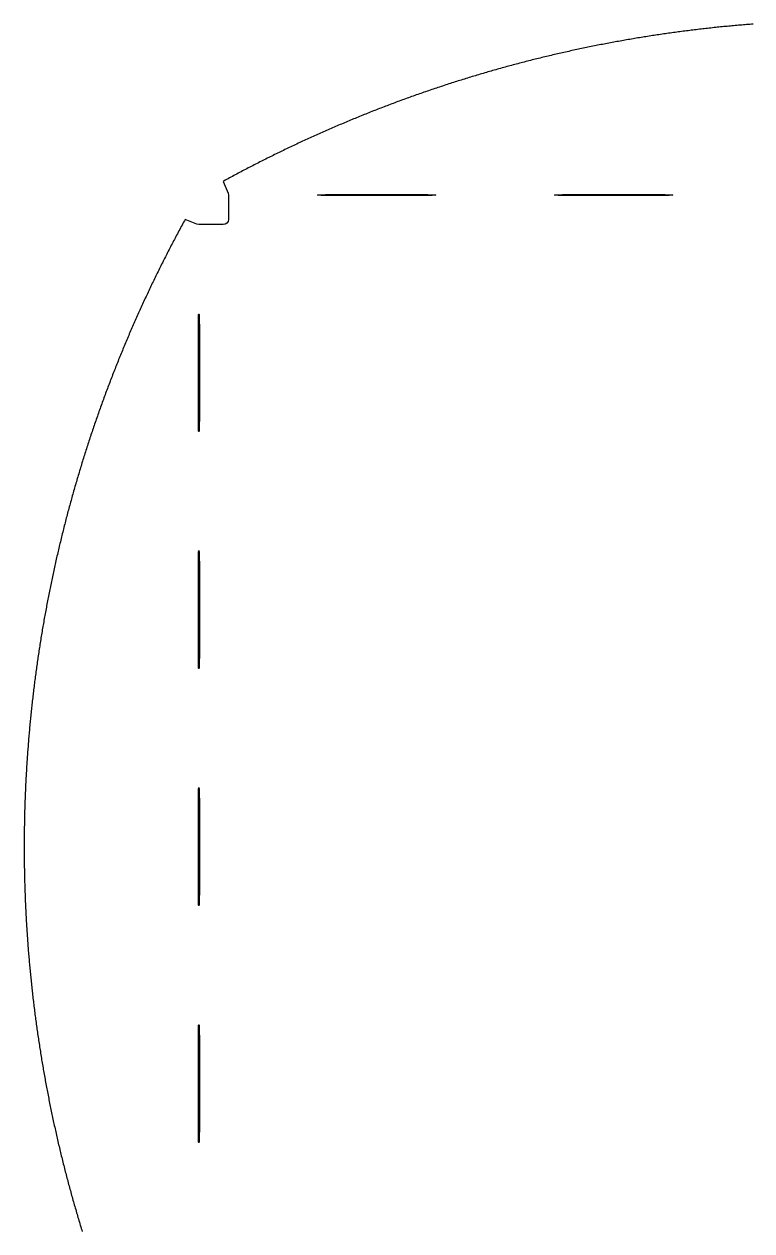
# Model space of a CAD drawing. Header units: metres. Extents: x -73 to 372, y -34 to 331.
# Drawn here: x 104.73 to 133.08, y 155.6 to 202.63 of the extents above; entities that cross this region are included whole.
import ezdxf

# ---------------------------------------------------------------- set-up
doc = ezdxf.new("R2010")
doc.units = ezdxf.units.M

msp = doc.modelspace()

# ---------------------------------------------------------------- linework, layer by layer
for points in [[(133.133, 202.633), (133.07, 202.628), (133.07, 202.628), (133.006, 202.623), (133.006, 202.623), (132.943, 202.618), (132.943, 202.618), (132.879, 202.613), (132.879, 202.613), (132.816, 202.608), (132.816, 202.608), (132.752, 202.603), (132.752, 202.603), (132.689, 202.597), (132.689, 202.597), (132.625, 202.592), (132.625, 202.592), (132.562, 202.586), (132.562, 202.586), (132.498, 202.581), (132.498, 202.581), (132.435, 202.575), (132.435, 202.575), (132.371, 202.57), (132.371, 202.57), (132.308, 202.564), (132.308, 202.564), (132.244, 202.558), (132.244, 202.558), (132.181, 202.552), (132.181, 202.552), (132.117, 202.546), (132.117, 202.546), (132.054, 202.54), (132.054, 202.54), (131.99, 202.534), (131.99, 202.534), (131.927, 202.527), (131.927, 202.527), (131.863, 202.521), (131.863, 202.521), (131.8, 202.515), (131.8, 202.515), (131.737, 202.508), (131.737, 202.508), (131.673, 202.502), (131.673, 202.502), (131.61, 202.495), (131.61, 202.495), (131.546, 202.488), (131.546, 202.488), (131.483, 202.481), (131.483, 202.481), (131.42, 202.475), (131.42, 202.475), (131.356, 202.468), (131.356, 202.468), (131.293, 202.461), (131.293, 202.461), (131.23, 202.453), (131.229, 202.453), (131.166, 202.446), (131.166, 202.446), (131.103, 202.439), (131.103, 202.439), (131.04, 202.432), (131.04, 202.432), (130.976, 202.424), (130.976, 202.424), (130.913, 202.417), (130.913, 202.417), (130.85, 202.409), (130.85, 202.409), (130.786, 202.401), (130.786, 202.401), (130.723, 202.394), (130.723, 202.394), (130.66, 202.386), (130.66, 202.386), (130.597, 202.378), (130.597, 202.378), (130.533, 202.37), (130.533, 202.37), (130.47, 202.362), (130.47, 202.362), (130.407, 202.354), (130.407, 202.354), (130.344, 202.345), (130.344, 202.345), (130.28, 202.337), (130.28, 202.337), (130.217, 202.329), (130.217, 202.329), (130.154, 202.32), (130.154, 202.32), (130.091, 202.312), (130.091, 202.312), (130.028, 202.303), (130.028, 202.303), (129.965, 202.294), (129.965, 202.294), (129.901, 202.285), (129.901, 202.285), (129.838, 202.277), (129.838, 202.277), (129.775, 202.268), (129.775, 202.268), (129.712, 202.259), (129.712, 202.259), (129.649, 202.25), (129.649, 202.25), (129.586, 202.24), (129.586, 202.24), (129.523, 202.231), (129.523, 202.231), (129.46, 202.222), (129.46, 202.222), (129.397, 202.212), (129.397, 202.212), (129.334, 202.203), (129.334, 202.203), (129.271, 202.193), (129.271, 202.193), (129.208, 202.184), (129.208, 202.184), (129.145, 202.174), (129.145, 202.174), (129.082, 202.164), (129.082, 202.164), (129.019, 202.154), (129.019, 202.154), (128.956, 202.144), (128.956, 202.144), (128.893, 202.134), (128.893, 202.134), (128.83, 202.124), (128.83, 202.124), (128.767, 202.114), (128.767, 202.114), (128.704, 202.103), (128.704, 202.103), (128.641, 202.093), (128.641, 202.093), (128.578, 202.083), (128.578, 202.083), (128.515, 202.072), (128.515, 202.072), (128.452, 202.061), (128.452, 202.061), (128.39, 202.051), (128.39, 202.051), (128.327, 202.04), (128.327, 202.04), (128.264, 202.029), (128.264, 202.029), (128.201, 202.018), (128.201, 202.018), (128.138, 202.007), (128.138, 202.007), (128.076, 201.996), (128.076, 201.996), (128.013, 201.985), (128.013, 201.985), (127.95, 201.974), (127.95, 201.974), (127.887, 201.962), (127.887, 201.962), (127.825, 201.951), (127.825, 201.951), (127.762, 201.939), (127.762, 201.939), (127.699, 201.928), (127.699, 201.928), (127.636, 201.916), (127.636, 201.916), (127.574, 201.905), (127.574, 201.905), (127.511, 201.893), (127.511, 201.893), (127.449, 201.881), (127.449, 201.881), (127.386, 201.869), (127.386, 201.869), (127.323, 201.857), (127.323, 201.857), (127.261, 201.845), (127.261, 201.845), (127.198, 201.833), (127.198, 201.833), (127.136, 201.82), (127.136, 201.82), (127.073, 201.808), (127.073, 201.808), (127.011, 201.796), (127.011, 201.796), (126.948, 201.783), (126.948, 201.783), (126.886, 201.771), (126.886, 201.771), (126.823, 201.758), (126.823, 201.758), (126.761, 201.745), (126.761, 201.745), (126.698, 201.732), (126.698, 201.732), (126.636, 201.719), (126.636, 201.719), (126.573, 201.706), (126.573, 201.706), (126.511, 201.693), (126.511, 201.693), (126.448, 201.68), (126.448, 201.68), (126.386, 201.667), (126.386, 201.667), (126.324, 201.654), (126.324, 201.654), (126.261, 201.64), (126.261, 201.64), (126.199, 201.627), (126.199, 201.627), (126.137, 201.613), (126.137, 201.613), (126.075, 201.6), (126.075, 201.6), (126.012, 201.586), (126.012, 201.586), (125.95, 201.572), (125.95, 201.572), (125.888, 201.559), (125.888, 201.559), (125.826, 201.545), (125.826, 201.545), (125.763, 201.531), (125.763, 201.531), (125.701, 201.517), (125.701, 201.517), (125.639, 201.503), (125.639, 201.503), (125.577, 201.488), (125.577, 201.488), (125.515, 201.474), (125.515, 201.474), (125.453, 201.46), (125.453, 201.46), (125.391, 201.445), (125.391, 201.445), (125.329, 201.431), (125.329, 201.431), (125.266, 201.416), (125.266, 201.416), (125.204, 201.401), (125.204, 201.401), (125.142, 201.387), (125.142, 201.387), (125.08, 201.372), (125.08, 201.372), (125.018, 201.357), (125.018, 201.357), (124.956, 201.342), (124.956, 201.342), (124.895, 201.327), (124.895, 201.327), (124.833, 201.312), (124.833, 201.312), (124.771, 201.296), (124.771, 201.296), (124.709, 201.281), (124.709, 201.281), (124.647, 201.266), (124.647, 201.266), (124.585, 201.25), (124.585, 201.25), (124.523, 201.235), (124.523, 201.235), (124.461, 201.219), (124.461, 201.219), (124.4, 201.203), (124.4, 201.203), (124.338, 201.188), (124.338, 201.188), (124.276, 201.172), (124.276, 201.172), (124.214, 201.156), (124.214, 201.156), (124.153, 201.14), (124.153, 201.14), (124.091, 201.124), (124.091, 201.124), (124.029, 201.108), (124.029, 201.108), (123.968, 201.091), (123.968, 201.091), (123.906, 201.075), (123.906, 201.075), (123.845, 201.059), (123.845, 201.059), (123.783, 201.042), (123.783, 201.042), (123.721, 201.026), (123.721, 201.026), (123.66, 201.009), (123.66, 201.009), (123.598, 200.992), (123.598, 200.992), (123.537, 200.975), (123.537, 200.975), (123.475, 200.959), (123.475, 200.959), (123.414, 200.942), (123.414, 200.942), (123.352, 200.925), (123.352, 200.925), (123.291, 200.908), (123.291, 200.908), (123.23, 200.89), (123.23, 200.89), (123.168, 200.873), (123.168, 200.873), (123.107, 200.856), (123.107, 200.856), (123.046, 200.838), (123.046, 200.838), (122.984, 200.821), (122.984, 200.821), (122.923, 200.803), (122.923, 200.803), (122.862, 200.786), (122.862, 200.786), (122.8, 200.768), (122.8, 200.768), (122.739, 200.75), (122.739, 200.75), (122.678, 200.732), (122.678, 200.732), (122.617, 200.714), (122.617, 200.714), (122.556, 200.696), (122.556, 200.696), (122.495, 200.678), (122.495, 200.678), (122.433, 200.66), (122.433, 200.66), (122.372, 200.642), (122.372, 200.642), (122.311, 200.624), (122.311, 200.624), (122.25, 200.605), (122.25, 200.605), (122.189, 200.587), (122.189, 200.587), (122.128, 200.568), (122.128, 200.568), (122.067, 200.55), (122.067, 200.55), (122.006, 200.531), (122.006, 200.531), (121.945, 200.512), (121.945, 200.512), (121.885, 200.493), (121.885, 200.493), (121.824, 200.474), (121.824, 200.474), (121.763, 200.455), (121.763, 200.455), (121.702, 200.436), (121.702, 200.436), (121.641, 200.417), (121.641, 200.417), (121.58, 200.398), (121.58, 200.398), (121.52, 200.379), (121.52, 200.379), (121.459, 200.359), (121.459, 200.359), (121.398, 200.34), (121.398, 200.34), (121.338, 200.32), (121.338, 200.32), (121.277, 200.301), (121.277, 200.301), (121.216, 200.281), (121.216, 200.281), (121.156, 200.261), (121.156, 200.261), (121.095, 200.241), (121.095, 200.241), (121.035, 200.221), (121.035, 200.221), (120.974, 200.201), (120.974, 200.201), (120.913, 200.181), (120.913, 200.181), (120.853, 200.161), (120.853, 200.161), (120.793, 200.141), (120.793, 200.141), (120.732, 200.121), (120.732, 200.121), (120.672, 200.1), (120.672, 200.1), (120.611, 200.08), (120.611, 200.08), (120.551, 200.059), (120.551, 200.059), (120.491, 200.039), (120.491, 200.039), (120.43, 200.018), (120.43, 200.018), (120.37, 199.997), (120.37, 199.997), (120.31, 199.976), (120.31, 199.976), (120.25, 199.955), (120.25, 199.955), (120.189, 199.934), (120.189, 199.934), (120.129, 199.913), (120.129, 199.913), (120.069, 199.892), (120.069, 199.892), (120.009, 199.871), (120.009, 199.871), (119.949, 199.85), (119.949, 199.85), (119.889, 199.828), (119.889, 199.828), (119.829, 199.807), (119.829, 199.807), (119.769, 199.785), (119.769, 199.785), (119.709, 199.764), (119.709, 199.764), (119.649, 199.742), (119.649, 199.742), (119.589, 199.72), (119.589, 199.72), (119.529, 199.699), (119.529, 199.699), (119.469, 199.677), (119.469, 199.677), (119.409, 199.655), (119.409, 199.655), (119.349, 199.633), (119.349, 199.633), (119.29, 199.611), (119.29, 199.611), (119.23, 199.588), (119.23, 199.588), (119.17, 199.566), (119.17, 199.566), (119.11, 199.544), (119.11, 199.544), (119.051, 199.521), (119.051, 199.521), (118.991, 199.499), (118.991, 199.499), (118.931, 199.476), (118.931, 199.476), (118.872, 199.454), (118.872, 199.454), (118.812, 199.431), (118.812, 199.431), (118.753, 199.408), (118.753, 199.408), (118.693, 199.385), (118.693, 199.385), (118.634, 199.363), (118.634, 199.363), (118.574, 199.339), (118.574, 199.339), (118.515, 199.316), (118.515, 199.316), (118.456, 199.293), (118.456, 199.293), (118.396, 199.27), (118.396, 199.27), (118.337, 199.247), (118.337, 199.247), (118.278, 199.223), (118.278, 199.223), (118.218, 199.2), (118.218, 199.2), (118.159, 199.176), (118.159, 199.176), (118.1, 199.153), (118.1, 199.153), (118.041, 199.129), (118.041, 199.129), (117.981, 199.105), (117.981, 199.105), (117.922, 199.081), (117.922, 199.081), (117.863, 199.058), (117.863, 199.058), (117.804, 199.034), (117.804, 199.034), (117.745, 199.01), (117.745, 199.01), (117.686, 198.985), (117.686, 198.985), (117.627, 198.961), (117.627, 198.961), (117.568, 198.937), (117.568, 198.937), (117.509, 198.913), (117.509, 198.913), (117.45, 198.888), (117.45, 198.888), (117.392, 198.864), (117.391, 198.864), (117.333, 198.839), (117.333, 198.839), (117.274, 198.814), (117.274, 198.814), (117.215, 198.79), (117.215, 198.79), (117.156, 198.765), (117.156, 198.765), (117.098, 198.74), (117.098, 198.74), (117.039, 198.715), (117.039, 198.715), (116.98, 198.69), (116.98, 198.69), (116.922, 198.665), (116.922, 198.665), (116.863, 198.64), (116.863, 198.64), (116.805, 198.615), (116.805, 198.615), (116.746, 198.589), (116.746, 198.589), (116.688, 198.564), (116.688, 198.564), (116.629, 198.539), (116.629, 198.539), (116.571, 198.513), (116.571, 198.513), (116.512, 198.487), (116.512, 198.487), (116.454, 198.462), (116.454, 198.462), (116.396, 198.436), (116.396, 198.436), (116.337, 198.41), (116.337, 198.41), (116.279, 198.384), (116.279, 198.384), (116.221, 198.358), (116.221, 198.358), (116.163, 198.332), (116.163, 198.332), (116.105, 198.306), (116.105, 198.306), (116.047, 198.28), (116.046, 198.28), (115.988, 198.254), (115.988, 198.254), (115.93, 198.227), (115.93, 198.227), (115.872, 198.201), (115.872, 198.201), (115.814, 198.175), (115.814, 198.175), (115.756, 198.148), (115.756, 198.148), (115.698, 198.121), (115.698, 198.121), (115.641, 198.095), (115.641, 198.095), (115.583, 198.068), (115.583, 198.068), (115.525, 198.041), (115.525, 198.041), (115.467, 198.014), (115.467, 198.014), (115.409, 197.987), (115.409, 197.987), (115.352, 197.96), (115.352, 197.96), (115.294, 197.933), (115.294, 197.933), (115.236, 197.906), (115.236, 197.906), (115.179, 197.879), (115.179, 197.879), (115.121, 197.851), (115.121, 197.851), (115.063, 197.824), (115.063, 197.824), (115.006, 197.796), (115.006, 197.796), (114.948, 197.769), (114.948, 197.769), (114.891, 197.741), (114.891, 197.741), (114.834, 197.713), (114.834, 197.713), (114.776, 197.686), (114.776, 197.686), (114.719, 197.658), (114.719, 197.658), (114.662, 197.63), (114.662, 197.63), (114.604, 197.602), (114.604, 197.602), (114.547, 197.574), (114.547, 197.574), (114.49, 197.546), (114.49, 197.546), (114.433, 197.517), (114.433, 197.517), (114.376, 197.489), (114.376, 197.489), (114.318, 197.461), (114.318, 197.461), (114.261, 197.432), (114.261, 197.432), (114.204, 197.404), (114.204, 197.404), (114.147, 197.375), (114.147, 197.375), (114.09, 197.347), (114.09, 197.347), (114.034, 197.318), (114.034, 197.318), (113.977, 197.289), (113.977, 197.289), (113.92, 197.26), (113.92, 197.26), (113.863, 197.231), (113.863, 197.231), (113.806, 197.202), (113.806, 197.202), (113.749, 197.173), (113.749, 197.173), (113.693, 197.144), (113.693, 197.144), (113.636, 197.115), (113.636, 197.115), (113.579, 197.086), (113.579, 197.086), (113.523, 197.056), (113.523, 197.056), (113.466, 197.027), (113.466, 197.027), (113.41, 196.997), (113.41, 196.997), (113.353, 196.968), (113.353, 196.968), (113.297, 196.938), (113.297, 196.938), (113.24, 196.909), (113.24, 196.909), (113.184, 196.879), (113.184, 196.879), (113.128, 196.849), (113.128, 196.849), (113.071, 196.819), (113.071, 196.819), (113.015, 196.789), (113.015, 196.789), (112.959, 196.759), (112.959, 196.759), (112.903, 196.729), (112.903, 196.729), (112.847, 196.699), (112.847, 196.699), (112.791, 196.668), (112.791, 196.668), (112.735, 196.638), (112.735, 196.638), (112.678, 196.608), (112.678, 196.608), (112.622, 196.577), (112.622, 196.577), (112.567, 196.547), (112.567, 196.547), (112.511, 196.516), (112.511, 196.516), (112.488, 196.503), (112.677, 196.046), (112.692, 195.969), (112.692, 195.017), (112.677, 194.94), (112.634, 194.875), (112.569, 194.832), (112.492, 194.817), (111.54, 194.817), (111.463, 194.832), (111.006, 195.022), (110.977, 194.969), (110.977, 194.969), (110.947, 194.913), (110.947, 194.913), (110.916, 194.857), (110.916, 194.857), (110.886, 194.801), (110.886, 194.801), (110.855, 194.745), (110.855, 194.745), (110.825, 194.689), (110.825, 194.689), (110.795, 194.633), (110.795, 194.633), (110.765, 194.577), (110.765, 194.577), (110.734, 194.521), (110.734, 194.521), (110.704, 194.465), (110.704, 194.465), (110.674, 194.408), (110.674, 194.408), (110.645, 194.352), (110.645, 194.352), (110.615, 194.296), (110.615, 194.296), (110.585, 194.239), (110.585, 194.239), (110.555, 194.183), (110.555, 194.183), (110.526, 194.126), (110.526, 194.126), (110.496, 194.07), (110.496, 194.07), (110.467, 194.013), (110.467, 194.013), (110.437, 193.957), (110.437, 193.957), (110.408, 193.9), (110.408, 193.9), (110.379, 193.843), (110.379, 193.843), (110.35, 193.787), (110.35, 193.787), (110.321, 193.73), (110.321, 193.73), (110.292, 193.673), (110.292, 193.673), (110.263, 193.617), (110.263, 193.617), (110.234, 193.56), (110.234, 193.56), (110.205, 193.503), (110.205, 193.503), (110.176, 193.446), (110.176, 193.446), (110.147, 193.389), (110.147, 193.389), (110.119, 193.332), (110.119, 193.332), (110.09, 193.275), (110.09, 193.275), (110.062, 193.218), (110.062, 193.218), (110.033, 193.161), (110.033, 193.161), (110.005, 193.104), (110.005, 193.104), (109.977, 193.047), (109.977, 193.047), (109.949, 192.989), (109.949, 192.989), (109.921, 192.932), (109.921, 192.932), (109.893, 192.875), (109.893, 192.875), (109.865, 192.818), (109.865, 192.818), (109.837, 192.76), (109.837, 192.76), (109.809, 192.703), (109.809, 192.703), (109.781, 192.646), (109.781, 192.646), (109.754, 192.588), (109.754, 192.588), (109.726, 192.531), (109.726, 192.531), (109.698, 192.473), (109.698, 192.473), (109.671, 192.416), (109.671, 192.416), (109.644, 192.358), (109.644, 192.358), (109.616, 192.3), (109.616, 192.3), (109.589, 192.243), (109.589, 192.243), (109.562, 192.185), (109.562, 192.185), (109.535, 192.127), (109.535, 192.127), (109.508, 192.07), (109.508, 192.07), (109.481, 192.012), (109.481, 192.012), (109.454, 191.954), (109.454, 191.954), (109.427, 191.896), (109.427, 191.896), (109.4, 191.838), (109.4, 191.838), (109.374, 191.78), (109.374, 191.78), (109.347, 191.723), (109.347, 191.723), (109.321, 191.665), (109.321, 191.665), (109.294, 191.607), (109.294, 191.607), (109.268, 191.549), (109.268, 191.548), (109.242, 191.49), (109.242, 191.49), (109.215, 191.432), (109.215, 191.432), (109.189, 191.374), (109.189, 191.374), (109.163, 191.316), (109.163, 191.316), (109.137, 191.258), (109.137, 191.258), (109.111, 191.2), (109.111, 191.2), (109.085, 191.141), (109.085, 191.141), (109.06, 191.083), (109.06, 191.083), (109.034, 191.025), (109.034, 191.025), (109.008, 190.966), (109.008, 190.966), (108.983, 190.908), (108.983, 190.908), (108.957, 190.849), (108.957, 190.849), (108.932, 190.791), (108.932, 190.791), (108.907, 190.732), (108.907, 190.732), (108.881, 190.674), (108.881, 190.674), (108.856, 190.615), (108.856, 190.615), (108.831, 190.557), (108.831, 190.557), (108.806, 190.498), (108.806, 190.498), (108.781, 190.44), (108.781, 190.44), (108.756, 190.381), (108.756, 190.381), (108.731, 190.322), (108.731, 190.322), (108.706, 190.263), (108.706, 190.263), (108.682, 190.205), (108.682, 190.205), (108.657, 190.146), (108.657, 190.146), (108.633, 190.087), (108.633, 190.087), (108.608, 190.028), (108.608, 190.028), (108.584, 189.969), (108.584, 189.969), (108.559, 189.91), (108.559, 189.91), (108.535, 189.851), (108.535, 189.851), (108.511, 189.792), (108.511, 189.792), (108.487, 189.733), (108.487, 189.733), (108.463, 189.674), (108.463, 189.674), (108.439, 189.615), (108.439, 189.615), (108.415, 189.556), (108.415, 189.556), (108.391, 189.497), (108.391, 189.497), (108.368, 189.438), (108.368, 189.438), (108.344, 189.378), (108.344, 189.378), (108.32, 189.319), (108.32, 189.319), (108.297, 189.26), (108.297, 189.26), (108.274, 189.201), (108.274, 189.201), (108.25, 189.141), (108.25, 189.141), (108.227, 189.082), (108.227, 189.082), (108.204, 189.023), (108.204, 189.023), (108.181, 188.963), (108.181, 188.963), (108.158, 188.904), (108.158, 188.904), (108.135, 188.844), (108.135, 188.844), (108.112, 188.785), (108.112, 188.785), (108.089, 188.725), (108.089, 188.725), (108.066, 188.666), (108.066, 188.666), (108.043, 188.606), (108.043, 188.606), (108.021, 188.547), (108.021, 188.547), (107.998, 188.487), (107.998, 188.487), (107.976, 188.427), (107.976, 188.427), (107.954, 188.368), (107.954, 188.368), (107.931, 188.308), (107.931, 188.308), (107.909, 188.248), (107.909, 188.248), (107.887, 188.188), (107.887, 188.188), (107.865, 188.128), (107.865, 188.128), (107.843, 188.069), (107.843, 188.069), (107.821, 188.009), (107.821, 188.009), (107.799, 187.949), (107.799, 187.949), (107.777, 187.889), (107.777, 187.889), (107.756, 187.829), (107.756, 187.829), (107.734, 187.769), (107.734, 187.769), (107.712, 187.709), (107.712, 187.709), (107.691, 187.649), (107.691, 187.649), (107.67, 187.589), (107.67, 187.589), (107.648, 187.529), (107.648, 187.529), (107.627, 187.469), (107.627, 187.469), (107.606, 187.409), (107.606, 187.409), (107.585, 187.349), (107.585, 187.349), (107.564, 187.288), (107.564, 187.288), (107.543, 187.228), (107.543, 187.228), (107.522, 187.168), (107.522, 187.168), (107.501, 187.108), (107.501, 187.108), (107.48, 187.047), (107.48, 187.047), (107.46, 186.987), (107.46, 186.987), (107.439, 186.927), (107.439, 186.927), (107.419, 186.866), (107.419, 186.866), (107.398, 186.806), (107.398, 186.806), (107.378, 186.745), (107.378, 186.745), (107.358, 186.685), (107.358, 186.685), (107.337, 186.625), (107.337, 186.625), (107.317, 186.564), (107.317, 186.564), (107.297, 186.504), (107.297, 186.504), (107.277, 186.443), (107.277, 186.443), (107.258, 186.382), (107.258, 186.382), (107.238, 186.322), (107.238, 186.322), (107.218, 186.261), (107.218, 186.261), (107.198, 186.201), (107.198, 186.201), (107.179, 186.14), (107.179, 186.14), (107.159, 186.079), (107.159, 186.079), (107.14, 186.019), (107.14, 186.019), (107.12, 185.958), (107.12, 185.958), (107.101, 185.897), (107.101, 185.897), (107.082, 185.836), (107.082, 185.836), (107.063, 185.775), (107.063, 185.775), (107.044, 185.715), (107.044, 185.715), (107.025, 185.654), (107.025, 185.654), (107.006, 185.593), (107.006, 185.593), (106.987, 185.532), (106.987, 185.532), (106.968, 185.471), (106.968, 185.471), (106.95, 185.41), (106.95, 185.41), (106.931, 185.349), (106.931, 185.349), (106.913, 185.288), (106.913, 185.288), (106.894, 185.227), (106.894, 185.227), (106.876, 185.166), (106.876, 185.166), (106.858, 185.105), (106.858, 185.105), (106.839, 185.044), (106.839, 185.044), (106.821, 184.983), (106.821, 184.983), (106.803, 184.922), (106.803, 184.922), (106.785, 184.86), (106.785, 184.86), (106.767, 184.799), (106.767, 184.799), (106.75, 184.738), (106.75, 184.738), (106.732, 184.677), (106.732, 184.677), (106.714, 184.615), (106.714, 184.615), (106.697, 184.554), (106.697, 184.554), (106.679, 184.493), (106.679, 184.493), (106.662, 184.432), (106.662, 184.432), (106.644, 184.37), (106.644, 184.37), (106.627, 184.309), (106.627, 184.309), (106.61, 184.248), (106.61, 184.247), (106.593, 184.186), (106.593, 184.186), (106.576, 184.125), (106.576, 184.125), (106.559, 184.063), (106.559, 184.063), (106.542, 184.002), (106.542, 184.002), (106.525, 183.94), (106.525, 183.94), (106.508, 183.879), (106.508, 183.879), (106.491, 183.817), (106.491, 183.817), (106.475, 183.756), (106.475, 183.756), (106.458, 183.694), (106.458, 183.694), (106.442, 183.632), (106.442, 183.632), (106.426, 183.571), (106.426, 183.571), (106.409, 183.509), (106.409, 183.509), (106.393, 183.448), (106.393, 183.448), (106.377, 183.386), (106.377, 183.386), (106.361, 183.324), (106.361, 183.324), (106.345, 183.262), (106.345, 183.262), (106.329, 183.201), (106.329, 183.201), (106.313, 183.139), (106.313, 183.139), (106.298, 183.077), (106.298, 183.077), (106.282, 183.015), (106.282, 183.015), (106.266, 182.954), (106.266, 182.954), (106.251, 182.892), (106.251, 182.892), (106.235, 182.83), (106.235, 182.83), (106.22, 182.768), (106.22, 182.768), (106.205, 182.706), (106.205, 182.706), (106.19, 182.644), (106.19, 182.644), (106.174, 182.582), (106.174, 182.582), (106.159, 182.52), (106.159, 182.52), (106.144, 182.458), (106.144, 182.458), (106.13, 182.396), (106.13, 182.396), (106.115, 182.334), (106.115, 182.334), (106.1, 182.272), (106.1, 182.272), (106.085, 182.21), (106.085, 182.21), (106.071, 182.148), (106.071, 182.148), (106.056, 182.086), (106.056, 182.086), (106.042, 182.024), (106.042, 182.024), (106.028, 181.962), (106.028, 181.962), (106.013, 181.9), (106.013, 181.9), (105.999, 181.838), (105.999, 181.838), (105.985, 181.775), (105.985, 181.775), (105.971, 181.713), (105.971, 181.713), (105.957, 181.651), (105.957, 181.651), (105.943, 181.589), (105.943, 181.589), (105.929, 181.527), (105.929, 181.527), (105.916, 181.464), (105.916, 181.464), (105.902, 181.402), (105.902, 181.402), (105.889, 181.34), (105.889, 181.34), (105.875, 181.278), (105.875, 181.277), (105.862, 181.215), (105.862, 181.215), (105.848, 181.153), (105.848, 181.153), (105.835, 181.09), (105.835, 181.09), (105.822, 181.028), (105.822, 181.028), (105.809, 180.966), (105.809, 180.966), (105.796, 180.903), (105.796, 180.903), (105.783, 180.841), (105.783, 180.841), (105.77, 180.778), (105.77, 180.778), (105.757, 180.716), (105.757, 180.716), (105.745, 180.654), (105.745, 180.653), (105.732, 180.591), (105.732, 180.591), (105.719, 180.529), (105.719, 180.529), (105.707, 180.466), (105.707, 180.466), (105.695, 180.403), (105.695, 180.403), (105.682, 180.341), (105.682, 180.341), (105.67, 180.278), (105.67, 180.278), (105.658, 180.216), (105.658, 180.216), (105.646, 180.153), (105.646, 180.153), (105.634, 180.091), (105.634, 180.091), (105.622, 180.028), (105.622, 180.028), (105.61, 179.965), (105.61, 179.965), (105.598, 179.903), (105.598, 179.903), (105.587, 179.84), (105.587, 179.84), (105.575, 179.777), (105.575, 179.777), (105.564, 179.715), (105.564, 179.715), (105.552, 179.652), (105.552, 179.652), (105.541, 179.589), (105.541, 179.589), (105.53, 179.526), (105.53, 179.526), (105.518, 179.464), (105.518, 179.464), (105.507, 179.401), (105.507, 179.401), (105.496, 179.338), (105.496, 179.338), (105.485, 179.275), (105.485, 179.275), (105.474, 179.212), (105.474, 179.212), (105.464, 179.15), (105.464, 179.15), (105.453, 179.087), (105.453, 179.087), (105.442, 179.024), (105.442, 179.024), (105.432, 178.961), (105.432, 178.961), (105.421, 178.898), (105.421, 178.898), (105.411, 178.835), (105.411, 178.835), (105.4, 178.772), (105.4, 178.772), (105.39, 178.709), (105.39, 178.709), (105.38, 178.647), (105.38, 178.647), (105.37, 178.584), (105.37, 178.584), (105.36, 178.521), (105.36, 178.521), (105.35, 178.458), (105.35, 178.458), (105.34, 178.395), (105.34, 178.395), (105.33, 178.332), (105.33, 178.332), (105.321, 178.269), (105.321, 178.269), (105.311, 178.206), (105.311, 178.206), (105.301, 178.143), (105.301, 178.143), (105.292, 178.08), (105.292, 178.08), (105.283, 178.017), (105.283, 178.017), (105.273, 177.953), (105.273, 177.953), (105.264, 177.89), (105.264, 177.89), (105.255, 177.827), (105.255, 177.827), (105.246, 177.764), (105.246, 177.764), (105.237, 177.701), (105.237, 177.701), (105.228, 177.638), (105.228, 177.638), (105.219, 177.575), (105.219, 177.575), (105.21, 177.512), (105.21, 177.512), (105.202, 177.449), (105.202, 177.449), (105.193, 177.385), (105.193, 177.385), (105.184, 177.322), (105.184, 177.322), (105.176, 177.259), (105.176, 177.259), (105.168, 177.196), (105.168, 177.196), (105.159, 177.133), (105.159, 177.133), (105.151, 177.069), (105.151, 177.069), (105.143, 177.006), (105.143, 177.006), (105.135, 176.943), (105.135, 176.943), (105.127, 176.88), (105.127, 176.88), (105.119, 176.816), (105.119, 176.816), (105.111, 176.753), (105.111, 176.753), (105.104, 176.69), (105.104, 176.69), (105.096, 176.627), (105.096, 176.627), (105.089, 176.563), (105.089, 176.563), (105.081, 176.5), (105.081, 176.5), (105.074, 176.437), (105.074, 176.437), (105.066, 176.373), (105.066, 176.373), (105.059, 176.31), (105.059, 176.31), (105.052, 176.247), (105.052, 176.247), (105.045, 176.183), (105.045, 176.183), (105.038, 176.12), (105.038, 176.12), (105.031, 176.056), (105.031, 176.056), (105.024, 175.993), (105.024, 175.993), (105.017, 175.93), (105.017, 175.93), (105.011, 175.866), (105.011, 175.866), (105.004, 175.803), (105.004, 175.803), (104.997, 175.74), (104.997, 175.739), (104.991, 175.676), (104.991, 175.676), (104.985, 175.613), (104.985, 175.613), (104.978, 175.549), (104.978, 175.549), (104.972, 175.486), (104.972, 175.486), (104.966, 175.422), (104.966, 175.422), (104.96, 175.359), (104.96, 175.359), (104.954, 175.295), (104.954, 175.295), (104.948, 175.232), (104.948, 175.232), (104.942, 175.168), (104.942, 175.168), (104.937, 175.105), (104.937, 175.105), (104.931, 175.041), (104.931, 175.041), (104.925, 174.978), (104.925, 174.978), (104.92, 174.914), (104.92, 174.914), (104.914, 174.851), (104.914, 174.851), (104.909, 174.787), (104.909, 174.787), (104.904, 174.724), (104.904, 174.724), (104.899, 174.66), (104.899, 174.66), (104.894, 174.597), (104.894, 174.597), (104.889, 174.533), (104.889, 174.533), (104.884, 174.47), (104.884, 174.47), (104.879, 174.406), (104.879, 174.406), (104.874, 174.343), (104.874, 174.342), (104.869, 174.279), (104.869, 174.279), (104.865, 174.215), (104.865, 174.215), (104.86, 174.152), (104.86, 174.152), (104.856, 174.088), (104.856, 174.088), (104.851, 174.025), (104.851, 174.025), (104.847, 173.961), (104.847, 173.961), (104.843, 173.897), (104.843, 173.897), (104.839, 173.834), (104.839, 173.834), (104.835, 173.77), (104.835, 173.77), (104.831, 173.706), (104.831, 173.706), (104.827, 173.643), (104.827, 173.643), (104.823, 173.579), (104.823, 173.579), (104.819, 173.516), (104.819, 173.516), (104.816, 173.452), (104.816, 173.452), (104.812, 173.388), (104.812, 173.388), (104.808, 173.325), (104.808, 173.325), (104.805, 173.261), (104.805, 173.261), (104.802, 173.197), (104.802, 173.197), (104.798, 173.134), (104.798, 173.134), (104.795, 173.07), (104.795, 173.07), (104.792, 173.006), (104.792, 173.006), (104.789, 172.943), (104.789, 172.943), (104.786, 172.879), (104.786, 172.879), (104.783, 172.815), (104.783, 172.815), (104.781, 172.752), (104.781, 172.752), (104.778, 172.688), (104.778, 172.688), (104.775, 172.624), (104.775, 172.624), (104.773, 172.56), (104.773, 172.56), (104.77, 172.497), (104.77, 172.497), (104.768, 172.433), (104.768, 172.433), (104.766, 172.369), (104.766, 172.369), (104.763, 172.306), (104.763, 172.306), (104.761, 172.242), (104.761, 172.242), (104.759, 172.178), (104.759, 172.178), (104.757, 172.115), (104.757, 172.115), (104.755, 172.051), (104.755, 172.051), (104.753, 171.987), (104.753, 171.987), (104.752, 171.923), (104.752, 171.923), (104.75, 171.86), (104.75, 171.86), (104.748, 171.796), (104.748, 171.796), (104.747, 171.732), (104.747, 171.732), (104.746, 171.668), (104.746, 171.668), (104.744, 171.605), (104.744, 171.605), (104.743, 171.541), (104.743, 171.541), (104.742, 171.477), (104.742, 171.477), (104.741, 171.413), (104.741, 171.413), (104.74, 171.35), (104.74, 171.35), (104.739, 171.286), (104.739, 171.286), (104.738, 171.222), (104.738, 171.222), (104.737, 171.158), (104.737, 171.158), (104.736, 171.095), (104.736, 171.095), (104.736, 171.031), (104.736, 171.031), (104.735, 170.967), (104.735, 170.967), (104.735, 170.904), (104.735, 170.903), (104.734, 170.84), (104.734, 170.84), (104.734, 170.776), (104.734, 170.776), (104.734, 170.712), (104.734, 170.712), (104.734, 170.649), (104.734, 170.649), (104.734, 170.585), (104.734, 170.585), (104.734, 170.521), (104.734, 170.521), (104.734, 170.457), (104.734, 170.457), (104.734, 170.394), (104.734, 170.394), (104.734, 170.33), (104.734, 170.33), (104.735, 170.266), (104.735, 170.266), (104.735, 170.202), (104.735, 170.202), (104.736, 170.139), (104.736, 170.139), (104.736, 170.075), (104.736, 170.075), (104.737, 170.011), (104.737, 170.011), (104.738, 169.947), (104.738, 169.947), (104.738, 169.884), (104.738, 169.884), (104.739, 169.82), (104.739, 169.82), (104.74, 169.756), (104.74, 169.756), (104.741, 169.692), (104.741, 169.692), (104.742, 169.629), (104.742, 169.629), (104.744, 169.565), (104.744, 169.565), (104.745, 169.501), (104.745, 169.501), (104.746, 169.437), (104.746, 169.437), (104.748, 169.374), (104.748, 169.374), (104.749, 169.31), (104.749, 169.31), (104.751, 169.246), (104.751, 169.246), (104.753, 169.182), (104.753, 169.182), (104.754, 169.119), (104.754, 169.119), (104.756, 169.055), (104.756, 169.055), (104.758, 168.991), (104.758, 168.991), (104.76, 168.928), (104.76, 168.928), (104.762, 168.864), (104.762, 168.864), (104.765, 168.8), (104.765, 168.8), (104.767, 168.736), (104.767, 168.736), (104.769, 168.673), (104.769, 168.673), (104.772, 168.609), (104.772, 168.609), (104.774, 168.545), (104.774, 168.545), (104.777, 168.482), (104.777, 168.482), (104.779, 168.418), (104.779, 168.418), (104.782, 168.354), (104.782, 168.354), (104.785, 168.291), (104.785, 168.291), (104.788, 168.227), (104.788, 168.227), (104.791, 168.163), (104.791, 168.163), (104.794, 168.1), (104.794, 168.099), (104.797, 168.036), (104.797, 168.036), (104.8, 167.972), (104.8, 167.972), (104.803, 167.909), (104.803, 167.908), (104.807, 167.845), (104.807, 167.845), (104.81, 167.781), (104.81, 167.781), (104.814, 167.718), (104.814, 167.718), (104.817, 167.654), (104.817, 167.654), (104.821, 167.59), (104.821, 167.59), (104.825, 167.527), (104.825, 167.527), (104.829, 167.463), (104.829, 167.463), (104.833, 167.399), (104.833, 167.399), (104.837, 167.336), (104.837, 167.336), (104.841, 167.272), (104.841, 167.272), (104.845, 167.209), (104.845, 167.208), (104.849, 167.145), (104.849, 167.145), (104.854, 167.081), (104.854, 167.081), (104.858, 167.018), (104.858, 167.018), (104.863, 166.954), (104.863, 166.954), (104.867, 166.891), (104.867, 166.891), (104.872, 166.827), (104.872, 166.827), (104.876, 166.763), (104.876, 166.763), (104.881, 166.7), (104.881, 166.7), (104.886, 166.636), (104.886, 166.636), (104.891, 166.573), (104.891, 166.573), (104.896, 166.509), (104.896, 166.509), (104.901, 166.446), (104.901, 166.446), (104.907, 166.382), (104.907, 166.382), (104.912, 166.319), (104.912, 166.319), (104.917, 166.255), (104.917, 166.255), (104.923, 166.191), (104.923, 166.191), (104.928, 166.128), (104.928, 166.128), (104.934, 166.064), (104.934, 166.064), (104.94, 166.001), (104.94, 166.001), (104.945, 165.937), (104.945, 165.937), (104.951, 165.874), (104.951, 165.874), (104.957, 165.811), (104.957, 165.811), (104.963, 165.747), (104.963, 165.747), (104.969, 165.684), (104.969, 165.684), (104.975, 165.62), (104.975, 165.62), (104.982, 165.557), (104.982, 165.557), (104.988, 165.493), (104.988, 165.493), (104.994, 165.43), (104.994, 165.43), (105.001, 165.366), (105.001, 165.366), (105.007, 165.303), (105.007, 165.303), (105.014, 165.24), (105.014, 165.24), (105.021, 165.176), (105.021, 165.176), (105.028, 165.113), (105.028, 165.113), (105.034, 165.049), (105.034, 165.049), (105.041, 164.986), (105.041, 164.986), (105.049, 164.923), (105.049, 164.923), (105.056, 164.859), (105.056, 164.859), (105.063, 164.796), (105.063, 164.796), (105.07, 164.733), (105.07, 164.733), (105.077, 164.669), (105.077, 164.669), (105.085, 164.606), (105.085, 164.606), (105.092, 164.543), (105.092, 164.543), (105.1, 164.479), (105.1, 164.479), (105.108, 164.416), (105.108, 164.416), (105.115, 164.353), (105.115, 164.353), (105.123, 164.29), (105.123, 164.29), (105.131, 164.226), (105.131, 164.226), (105.139, 164.163), (105.139, 164.163), (105.147, 164.1), (105.147, 164.1), (105.155, 164.037), (105.155, 164.037), (105.164, 163.973), (105.164, 163.973), (105.172, 163.91), (105.172, 163.91), (105.18, 163.847), (105.18, 163.847), (105.189, 163.784), (105.189, 163.784), (105.197, 163.721), (105.197, 163.721), (105.206, 163.658), (105.206, 163.658), (105.215, 163.594), (105.215, 163.594), (105.224, 163.531), (105.224, 163.531), (105.232, 163.468), (105.232, 163.468), (105.241, 163.405), (105.241, 163.405), (105.25, 163.342), (105.25, 163.342), (105.26, 163.279), (105.26, 163.279), (105.269, 163.216), (105.269, 163.216), (105.278, 163.153), (105.278, 163.153), (105.287, 163.09), (105.287, 163.09), (105.297, 163.027), (105.297, 163.027), (105.306, 162.964), (105.306, 162.964), (105.316, 162.901), (105.316, 162.9), (105.326, 162.837), (105.326, 162.837), (105.335, 162.774), (105.335, 162.774), (105.345, 162.712), (105.345, 162.711), (105.355, 162.649), (105.355, 162.649), (105.365, 162.586), (105.365, 162.586), (105.375, 162.523), (105.375, 162.523), (105.385, 162.46), (105.385, 162.46), (105.395, 162.397), (105.395, 162.397), (105.406, 162.334), (105.406, 162.334), (105.416, 162.271), (105.416, 162.271), (105.427, 162.208), (105.427, 162.208), (105.437, 162.145), (105.437, 162.145), (105.448, 162.082), (105.448, 162.082), (105.458, 162.019), (105.458, 162.019), (105.469, 161.957), (105.469, 161.957), (105.48, 161.894), (105.48, 161.894), (105.491, 161.831), (105.491, 161.831), (105.502, 161.768), (105.502, 161.768), (105.513, 161.705), (105.513, 161.705), (105.524, 161.643), (105.524, 161.643), (105.535, 161.58), (105.535, 161.58), (105.547, 161.517), (105.547, 161.517), (105.558, 161.454), (105.558, 161.454), (105.57, 161.392), (105.57, 161.392), (105.581, 161.329), (105.581, 161.329), (105.593, 161.266), (105.593, 161.266), (105.605, 161.204), (105.605, 161.204), (105.616, 161.141), (105.616, 161.141), (105.628, 161.078), (105.628, 161.078), (105.64, 161.016), (105.64, 161.016), (105.652, 160.953), (105.652, 160.953), (105.664, 160.891), (105.664, 160.891), (105.676, 160.828), (105.676, 160.828), (105.689, 160.765), (105.689, 160.765), (105.701, 160.703), (105.701, 160.703), (105.713, 160.64), (105.713, 160.64), (105.726, 160.578), (105.726, 160.578), (105.739, 160.515), (105.739, 160.515), (105.751, 160.453), (105.751, 160.453), (105.764, 160.39), (105.764, 160.39), (105.777, 160.328), (105.777, 160.328), (105.79, 160.266), (105.79, 160.266), (105.803, 160.203), (105.803, 160.203), (105.816, 160.141), (105.816, 160.141), (105.829, 160.078), (105.829, 160.078), (105.842, 160.016), (105.842, 160.016), (105.855, 159.954), (105.855, 159.954), (105.869, 159.891), (105.869, 159.891), (105.882, 159.829), (105.882, 159.829), (105.896, 159.767), (105.896, 159.767), (105.909, 159.704), (105.909, 159.704), (105.923, 159.642), (105.923, 159.642), (105.937, 159.58), (105.937, 159.58), (105.95, 159.518), (105.95, 159.518), (105.964, 159.455), (105.964, 159.455), (105.978, 159.393), (105.978, 159.393), (105.992, 159.331), (105.992, 159.331), (106.007, 159.269), (106.007, 159.269), (106.021, 159.207), (106.021, 159.207), (106.035, 159.145), (106.035, 159.145), (106.049, 159.083), (106.049, 159.083), (106.064, 159.02), (106.064, 159.02), (106.078, 158.958), (106.078, 158.958), (106.093, 158.896), (106.093, 158.896), (106.108, 158.834), (106.108, 158.834), (106.122, 158.772), (106.122, 158.772), (106.137, 158.71), (106.137, 158.71), (106.152, 158.648), (106.152, 158.648), (106.167, 158.586), (106.167, 158.586), (106.182, 158.524), (106.182, 158.524), (106.197, 158.463), (106.197, 158.462), (106.213, 158.401), (106.213, 158.401), (106.228, 158.339), (106.228, 158.339), (106.243, 158.277), (106.243, 158.277), (106.259, 158.215), (106.259, 158.215), (106.274, 158.153), (106.274, 158.153), (106.29, 158.091), (106.29, 158.091), (106.306, 158.03), (106.306, 158.03), (106.322, 157.968), (106.322, 157.968), (106.337, 157.906), (106.337, 157.906), (106.353, 157.844), (106.353, 157.844), (106.369, 157.783), (106.369, 157.783), (106.385, 157.721), (106.385, 157.721), (106.402, 157.659), (106.402, 157.659), (106.418, 157.598), (106.418, 157.598), (106.434, 157.536), (106.434, 157.536), (106.451, 157.474), (106.451, 157.474), (106.467, 157.413), (106.467, 157.413), (106.484, 157.351), (106.484, 157.351), (106.5, 157.29), (106.5, 157.29), (106.517, 157.228), (106.517, 157.228), (106.534, 157.167), (106.534, 157.167), (106.55, 157.105), (106.55, 157.105), (106.567, 157.044), (106.567, 157.044), (106.584, 156.982), (106.584, 156.982), (106.602, 156.921), (106.602, 156.921), (106.619, 156.86), (106.619, 156.859), (106.636, 156.798), (106.636, 156.798), (106.653, 156.737), (106.653, 156.737), (106.671, 156.675), (106.671, 156.675), (106.688, 156.614), (106.688, 156.614), (106.706, 156.553), (106.706, 156.553), (106.723, 156.492), (106.723, 156.492), (106.741, 156.43), (106.741, 156.43), (106.759, 156.369), (106.759, 156.369), (106.777, 156.308), (106.777, 156.308), (106.795, 156.247), (106.795, 156.247), (106.813, 156.186), (106.813, 156.186), (106.831, 156.124), (106.831, 156.124), (106.849, 156.063), (106.849, 156.063), (106.867, 156.002), (106.867, 156.002), (106.885, 155.941), (106.885, 155.941), (106.904, 155.88), (106.904, 155.88), (106.922, 155.819), (106.922, 155.819), (106.941, 155.758), (106.941, 155.758), (106.959, 155.697), (106.959, 155.697), (106.978, 155.636), (106.978, 155.636), (106.997, 155.575)], [(116.163, 195.969), (116.163, 195.969), (116.162, 195.969), (116.162, 195.969), (116.162, 195.97), (116.162, 195.97), (116.163, 195.97), (116.163, 195.97), (116.196, 195.977), (116.197, 195.977), (116.307, 195.983), (116.307, 195.983), (116.471, 195.987), (116.471, 195.987), (116.666, 195.989), (116.666, 195.989), (120.268, 195.989), (120.268, 195.989), (120.462, 195.987), (120.462, 195.987), (120.627, 195.983), (120.627, 195.983), (120.737, 195.977), (120.737, 195.977), (120.771, 195.97), (120.771, 195.97), (120.771, 195.97), (120.772, 195.97), (120.772, 195.969), (120.771, 195.969), (120.771, 195.969), (120.771, 195.969), (120.737, 195.962), (120.737, 195.962), (120.627, 195.956), (120.627, 195.956), (120.462, 195.952), (120.462, 195.952), (120.268, 195.95), (120.268, 195.95), (116.666, 195.95), (116.666, 195.95), (116.471, 195.952), (116.471, 195.952), (116.307, 195.956), (116.307, 195.956), (116.197, 195.962), (116.196, 195.962), (116.163, 195.969)], [(125.399, 195.969), (125.399, 195.969), (125.399, 195.969), (125.399, 195.969), (125.399, 195.97), (125.399, 195.97), (125.399, 195.97), (125.399, 195.97), (125.433, 195.977), (125.433, 195.977), (125.543, 195.983), (125.543, 195.983), (125.708, 195.987), (125.708, 195.987), (125.902, 195.989), (125.902, 195.989), (129.504, 195.989), (129.504, 195.989), (129.699, 195.987), (129.699, 195.987), (129.864, 195.983), (129.864, 195.983), (129.974, 195.977), (129.974, 195.977), (130.007, 195.97), (130.007, 195.97), (130.008, 195.97), (130.008, 195.97), (130.008, 195.969), (130.008, 195.969), (130.007, 195.969), (130.007, 195.969), (129.974, 195.962), (129.974, 195.962), (129.864, 195.956), (129.864, 195.956), (129.699, 195.952), (129.699, 195.952), (129.504, 195.95), (129.504, 195.95), (125.902, 195.95), (125.902, 195.95), (125.708, 195.952), (125.708, 195.952), (125.543, 195.956), (125.543, 195.956), (125.433, 195.962), (125.433, 195.962), (125.399, 195.969)], [(111.521, 190.843), (111.521, 190.843), (111.522, 191.038), (111.522, 191.038), (111.526, 191.203), (111.526, 191.203), (111.532, 191.313), (111.532, 191.313), (111.539, 191.346), (111.539, 191.346), (111.539, 191.347), (111.539, 191.347), (111.54, 191.347), (111.54, 191.347), (111.54, 191.346), (111.541, 191.346), (111.547, 191.313), (111.547, 191.313), (111.553, 191.203), (111.553, 191.203), (111.557, 191.038), (111.557, 191.038), (111.559, 190.843), (111.559, 190.843), (111.559, 187.241), (111.559, 187.241), (111.557, 187.047), (111.557, 187.047), (111.553, 186.882), (111.553, 186.882), (111.547, 186.772), (111.547, 186.772), (111.541, 186.738), (111.54, 186.738), (111.54, 186.738), (111.54, 186.738), (111.539, 186.738), (111.539, 186.738), (111.539, 186.738), (111.539, 186.738), (111.532, 186.772), (111.532, 186.772), (111.526, 186.882), (111.526, 186.882), (111.522, 187.047), (111.522, 187.047), (111.521, 187.241), (111.521, 187.241), (111.521, 190.843)], [(111.521, 181.607), (111.521, 181.607), (111.522, 181.801), (111.522, 181.801), (111.526, 181.966), (111.526, 181.966), (111.532, 182.076), (111.532, 182.076), (111.539, 182.11), (111.539, 182.11), (111.539, 182.11), (111.539, 182.111), (111.54, 182.111), (111.54, 182.11), (111.54, 182.11), (111.541, 182.11), (111.547, 182.076), (111.547, 182.076), (111.553, 181.966), (111.553, 181.966), (111.557, 181.801), (111.557, 181.801), (111.559, 181.607), (111.559, 181.607), (111.559, 178.005), (111.559, 178.005), (111.557, 177.81), (111.557, 177.81), (111.553, 177.646), (111.553, 177.646), (111.547, 177.536), (111.547, 177.535), (111.541, 177.502), (111.54, 177.502), (111.54, 177.501), (111.54, 177.501), (111.539, 177.501), (111.539, 177.501), (111.539, 177.502), (111.539, 177.502), (111.532, 177.535), (111.532, 177.536), (111.526, 177.646), (111.526, 177.646), (111.522, 177.81), (111.522, 177.81), (111.521, 178.005), (111.521, 178.005), (111.521, 181.607)], [(111.521, 172.371), (111.521, 172.371), (111.522, 172.565), (111.522, 172.565), (111.526, 172.73), (111.526, 172.73), (111.532, 172.84), (111.532, 172.84), (111.539, 172.873), (111.539, 172.874), (111.539, 172.874), (111.539, 172.874), (111.54, 172.874), (111.54, 172.874), (111.54, 172.874), (111.541, 172.873), (111.547, 172.84), (111.547, 172.84), (111.553, 172.73), (111.553, 172.73), (111.557, 172.565), (111.557, 172.565), (111.559, 172.371), (111.559, 172.371), (111.559, 168.768), (111.559, 168.768), (111.557, 168.574), (111.557, 168.574), (111.553, 168.409), (111.553, 168.409), (111.547, 168.299), (111.547, 168.299), (111.541, 168.266), (111.54, 168.265), (111.54, 168.265), (111.54, 168.265), (111.539, 168.265), (111.539, 168.265), (111.539, 168.265), (111.539, 168.266), (111.532, 168.299), (111.532, 168.299), (111.526, 168.409), (111.526, 168.409), (111.522, 168.574), (111.522, 168.574), (111.521, 168.768), (111.521, 168.768), (111.521, 172.371)], [(111.521, 163.134), (111.521, 163.134), (111.522, 163.329), (111.522, 163.329), (111.526, 163.493), (111.526, 163.493), (111.532, 163.603), (111.532, 163.604), (111.539, 163.637), (111.539, 163.637), (111.539, 163.638), (111.539, 163.638), (111.54, 163.638), (111.54, 163.638), (111.54, 163.637), (111.541, 163.637), (111.547, 163.604), (111.547, 163.603), (111.553, 163.493), (111.553, 163.493), (111.557, 163.329), (111.557, 163.329), (111.559, 163.134), (111.559, 163.134), (111.559, 159.532), (111.559, 159.532), (111.557, 159.338), (111.557, 159.338), (111.553, 159.173), (111.553, 159.173), (111.547, 159.063), (111.547, 159.063), (111.541, 159.029), (111.54, 159.029), (111.54, 159.029), (111.54, 159.028), (111.539, 159.028), (111.539, 159.029), (111.539, 159.029), (111.539, 159.029), (111.532, 159.063), (111.532, 159.063), (111.526, 159.173), (111.526, 159.173), (111.522, 159.338), (111.522, 159.338), (111.521, 159.532), (111.521, 159.532), (111.521, 163.134)]]:
    msp.add_lwpolyline(points)

doc.saveas('drawing.dxf')
